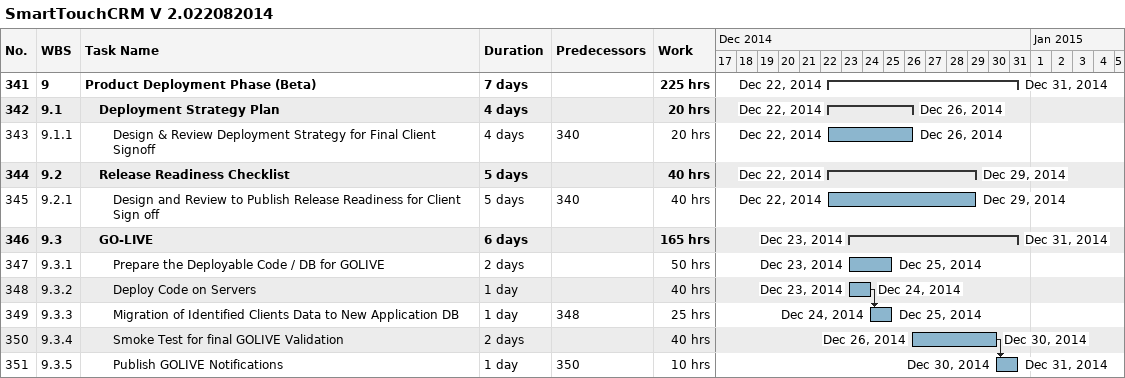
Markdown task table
SmartTouchCRM V 2.022082014

| ID | WBS | Task | Duration | Start | Finish | Predecessors | Work (h) |
|---|---|---|---|---|---|---|---|
| 341 | 9 | **Product Deployment Phase (Beta)** | 7d | 2014-12-22 | 2014-12-31 |  | 225 |
| 342 | 9.1 | **Deployment Strategy Plan** | 4d | 2014-12-22 | 2014-12-26 |  | 20 |
| 343 | 9.1.1 | Design & Review Deployment Strategy for Final Client Signoff | 4d | 2014-12-22 | 2014-12-26 | 340 | 20 |
| 344 | 9.2 | **Release Readiness Checklist** | 5d | 2014-12-22 | 2014-12-29 |  | 40 |
| 345 | 9.2.1 | Design and Review to Publish Release Readiness for Client Sign off | 5d | 2014-12-22 | 2014-12-29 | 340 | 40 |
| 346 | 9.3 | **GO-LIVE** | 6d | 2014-12-23 | 2014-12-31 |  | 165 |
| 347 | 9.3.1 | Prepare the Deployable Code / DB for GOLIVE | 2d | 2014-12-23 | 2014-12-25 |  | 50 |
| 348 | 9.3.2 | Deploy Code on Servers | 1d | 2014-12-23 | 2014-12-24 |  | 40 |
| 349 | 9.3.3 | Migration of Identified Clients Data to New Application DB | 1d | 2014-12-24 | 2014-12-25 | 348 | 25 |
| 350 | 9.3.4 | Smoke Test for final GOLIVE Validation | 2d | 2014-12-26 | 2014-12-30 |  | 40 |
| 351 | 9.3.5 | Publish GOLIVE Notifications | 1d | 2014-12-30 | 2014-12-31 | 350 | 10 |
